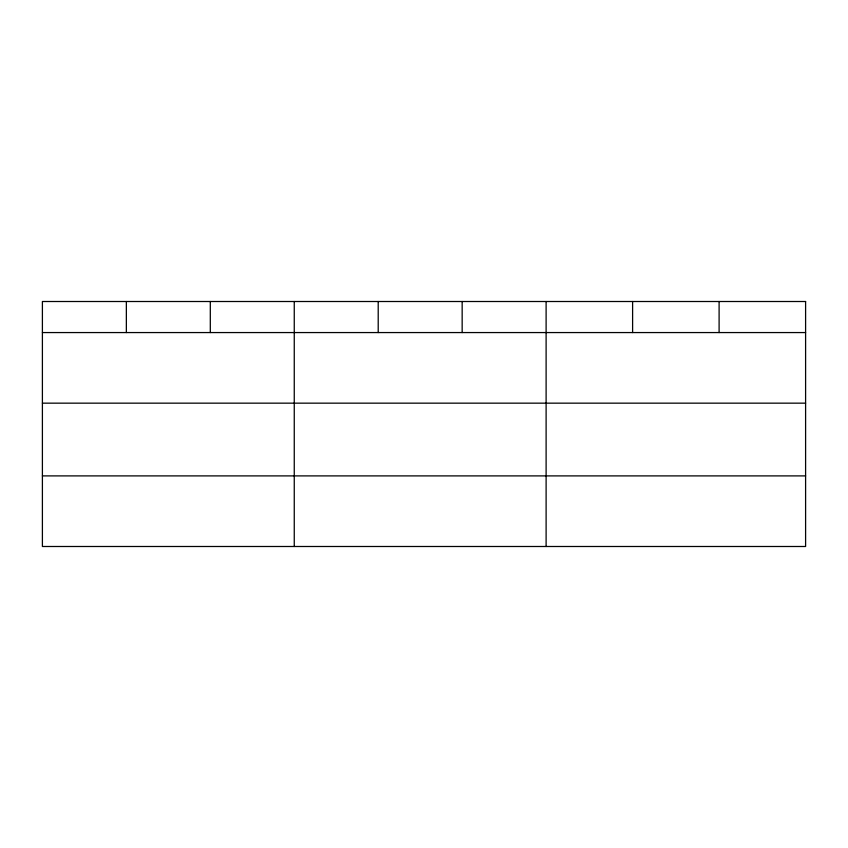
<?xml version="1.0" encoding="UTF-8"?>
<svg xmlns="http://www.w3.org/2000/svg" width="848" height="848" viewBox="0 0 848 848"><rect width="100%" height="100%" fill="white"/><g stroke="black" fill="none" stroke-linecap="round" stroke-linejoin="round"><path stroke-width="1.27" d="M42.4 332.564L805.6 332.564M42.4 403.16L805.6 403.16M42.4 475.898L805.6 475.898M719.104 301.506L719.104 332.564M632.608 301.506L632.608 332.564M546.112 301.506L546.112 546.494M462.16 301.506L462.16 332.564M378.208 301.506L378.208 332.564M294.256 301.506L294.256 546.494M210.304 301.506L210.304 332.564M126.352 301.506L126.352 332.564M805.6 301.506L42.4 301.506L42.4 546.494L805.6 546.494L805.6 301.506"/></g></svg>
